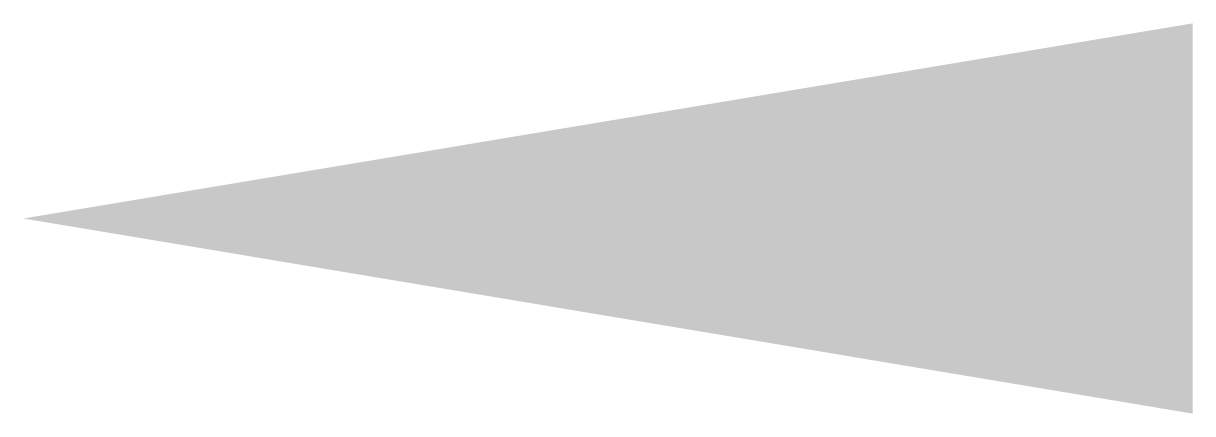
# Model space of a CAD drawing. Header units: millimetres. Extents: x 63.25 to 65.05, y -29.2 to -28.6.
import ezdxf

# ---------------------------------------------------------------- set-up
doc = ezdxf.new("R2010")
doc.units = ezdxf.units.MM
doc.header["$MEASUREMENT"] = 0
doc.layers.add('Dras_Note', color=8, linetype='Continuous')

msp = doc.modelspace()

# ---------------------------------------------------------------- linework, layer by layer
at = {"layer": 'Dras_Note', "color": 1}
msp.add_solid([(65.054, -28.5965), (65.054, -29.1965), (63.254, -28.8965)], dxfattribs=at)

doc.saveas('drawing.dxf')
